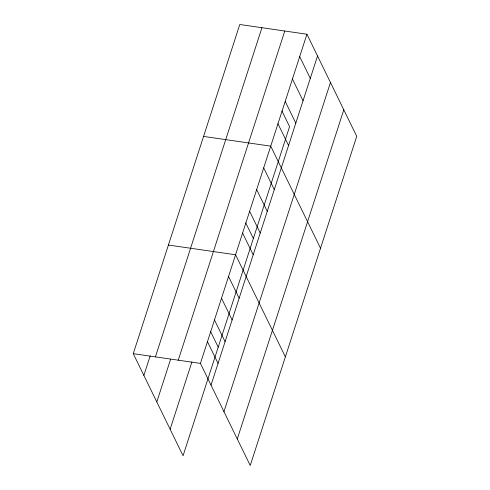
<?xml version="1.0" encoding="UTF-8"?>
<svg xmlns="http://www.w3.org/2000/svg" width="490" height="490" viewBox="0 0 490 490"><rect width="100%" height="100%" fill="white"/><g stroke="black" fill="none" stroke-linecap="round" stroke-linejoin="round"><path stroke-width="0.73" d="M281.952 110.967L289.578 126.604L183.064 455.774L133.262 353.664L239.782 24.5L306.936 34.227L356.738 136.336L250.219 465.5L200.422 363.396L306.936 34.227M143.864 375.401L150.191 355.85M155.422 356.879L261.942 27.71M156.8 401.923L170.624 359.201M178.256 360.187L284.776 31.017M170.128 429.252L191.921 361.902M211.019 385.128L317.538 55.964M223.954 411.649L330.474 82.485M237.282 438.979L343.802 109.809M203.564 136.416L270.719 146.143L320.521 248.252M168.413 245.043L235.574 254.769L285.37 356.873M133.262 353.664L200.422 363.396M299.696 56.613L310.293 78.345M292.45 78.994L303.053 100.732M285.211 101.381L295.807 123.113M277.965 123.762L288.567 145.493M263.694 167.868L274.29 189.606M256.662 189.593L267.264 211.331M249.631 211.319L260.233 233.056M245.735 222.883L253.367 238.52M242.599 233.044L253.201 254.782M228.542 276.495L239.145 298.226M221.511 298.22L232.113 319.952M214.479 319.946L225.082 341.677M210.584 331.503L218.215 347.147M207.448 341.671L218.05 363.402"/></g></svg>
